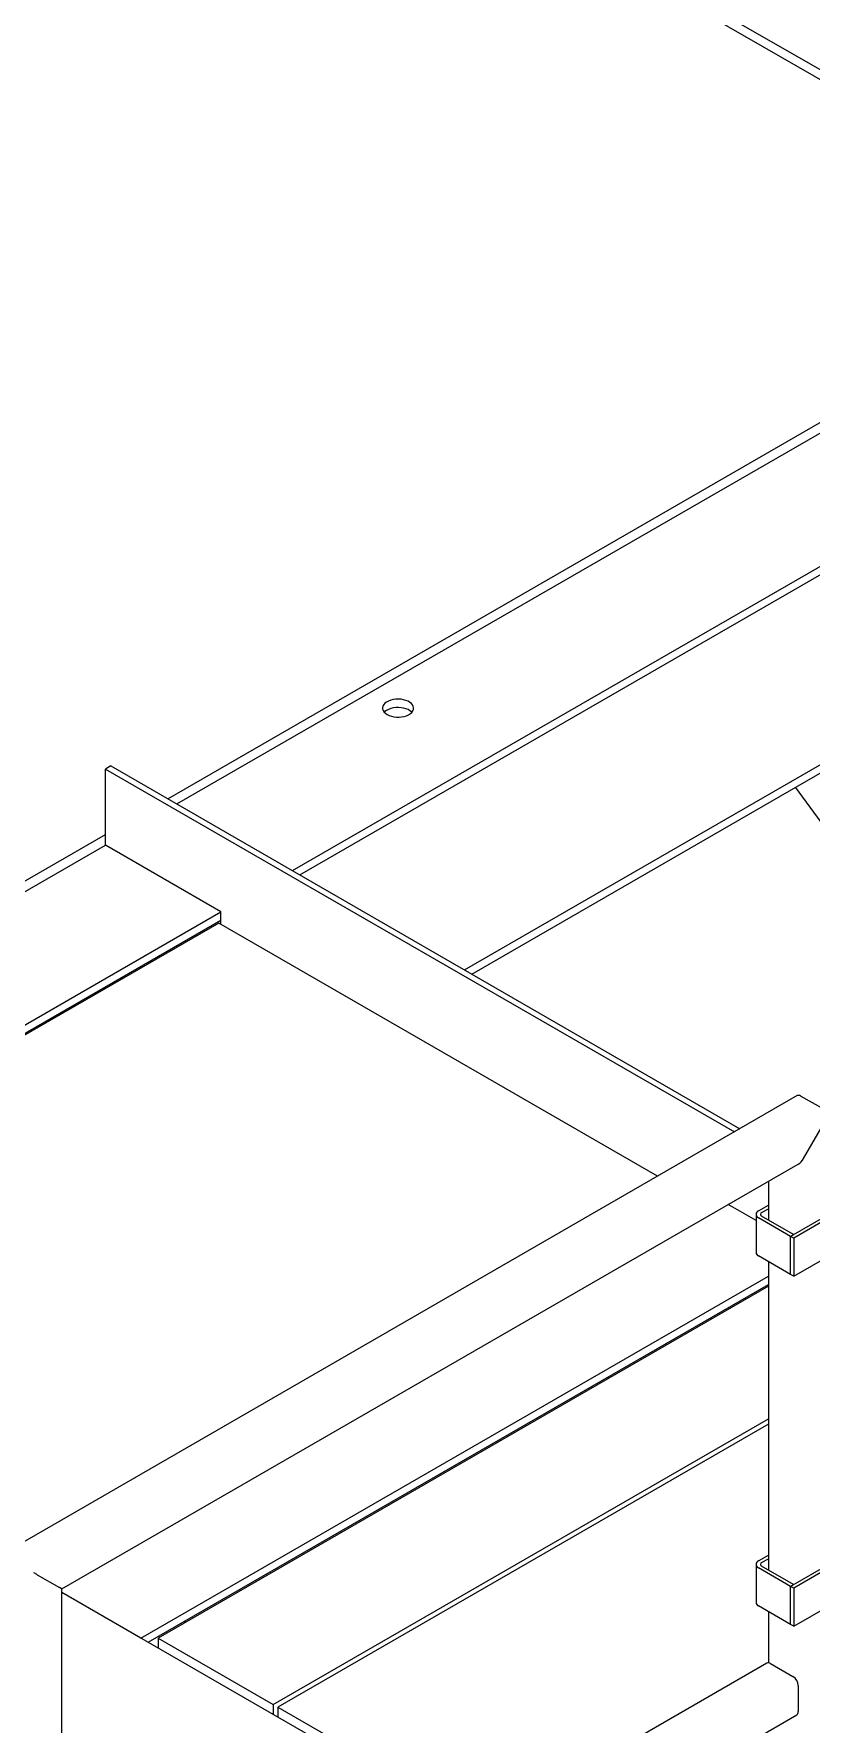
# Model space of a CAD drawing. Header units: millimetres. Extents: x 1293 to 41893, y 1011 to 26911.
# Drawn here: x 37997 to 38631, y 11269 to 12649 of the extents above; entities that cross this region are included whole.
import ezdxf

# ---------------------------------------------------------------- set-up
doc = ezdxf.new("R2010")
doc.units = ezdxf.units.MM
doc.header["$LTSCALE"] = 50
doc.layers.add('CLIP_BAR', color=5, linetype='Continuous')
doc.layers.add('PASILLOS', color=2, linetype='Continuous')

msp = doc.modelspace()

# ---------------------------------------------------------------- linework, layer by layer
at = {"color": 7, "linetype": 'Continuous', "lineweight": 25}
for p, q in [((39354.4080799, 12206.3524081), (36093.5396936, 14088.8116582)), ((38880.7601638, 12471.6194488), (38234.181723, 12844.8812375)), ((38106.1744551, 12024.4606373), (38880.7601638, 12471.6194488)), ((38113.6874647, 12020.1234692), (38895.3442411, 12471.3643213)), ((38207.980154, 11965.6894583), (38989.6369304, 12416.9303104)), ((38213.9080864, 11962.2673358), (38989.6369304, 12410.0860653)), ((38348.2745545, 11884.6992248), (39045.8533337, 12287.4028822)), ((38354.2024869, 11881.2771023), (39045.8533337, 12280.5586372)), ((38059.79717, 12051.2336741), (38055.3070419, 12048.6415783)), ((38059.79717, 12051.2336741), (38572.96347, 11754.9890749)), ((38055.3070419, 11986.4211685), (38055.3070419, 12048.6415783)), ((38055.3070419, 12048.6415783), (38568.4733419, 11752.3969791)), ((38748.1556071, 11856.3703051), (38618.3527896, 12033.7678262)), ((37508.6958224, 11679.5435643), (38055.3070419, 11995.0955047)), ((37509.1377641, 11671.1243557), (38055.3070419, 11986.4211685)), ((38149.5997312, 11931.9871576), (38055.3070419, 11986.4211685)), ((37603.4304534, 11616.6903448), (38149.5997312, 11931.9871576)), ((38149.5997312, 11921.863697), (38149.5997312, 11931.9871576)), ((37609.3583858, 11613.2682223), (38149.5997312, 11925.1429125)), ((38147.9026749, 11922.8433868), (37617.572589, 11616.6903448)), ((38134.9194908, 11915.3483541), (38133.7763555, 11916.0082721)), ((38505.8149231, 11716.2250439), (38147.9026749, 11922.8433868)), ((38068.597821, 11878.3815051), (38068.597821, 11877.0616691)), ((38586.1653384, 11679.9631971), (38563.4184608, 11693.09469)), ((38084.2630646, 11339.1115868), (38596.2076347, 11634.6508964)), ((38090.190997, 11335.6894643), (38596.2076347, 11627.8066513)), ((38596.2076347, 11626.4868152), (38098.4052002, 11339.1115868)), ((38549.4304322, 11600.8027471), (38549.4304322, 11599.4829111)), ((38192.1795802, 11284.9767895), (38596.2076347, 11518.2172207)), ((38596.2076347, 11513.8086169), (38195.9979569, 11282.7724876)), ((38357.3857128, 11181.4412381), (38019.7516241, 11376.3532487)), ((38084.2630646, 11339.1115868), (38019.7516241, 11376.3532487)), ((38120.7773552, 11352.026757), (38119.6342198, 11352.686675)), ((38098.4052002, 11339.1115868), (38192.1795802, 11284.9767895)), ((38098.4052002, 11339.1115868), (38098.4052002, 11330.9475057)), ((38192.1795802, 11284.9767895), (38192.1795802, 11276.8127084)), ((38195.9979569, 11282.7724876), (38364.4567806, 11185.5232787)), ((38195.9979569, 11282.7724876), (38195.9979569, 11274.6084065))]:
    msp.add_line(p, q, dxfattribs=at)
at = {"color": 7, "linetype": 'Continuous', "lineweight": 25, "flags": 128}
for points in [[(38285.0934113, 12093.214289), (38286.7402548, 12092.4127262), (38288.5980671, 12091.7833627), (38290.6134026, 12091.3443041), (38292.7282835, 12091.1081814), (38294.8818688, 12091.0817872), (38297.0122035, 12091.265881), (38299.0580019, 12091.6551667), (38300.96041, 12092.2384452), (38302.6646991, 12092.9989368), (38304.1218399, 12093.9147634), (38305.2899131, 12094.9595783), (38306.1353153, 12096.1033243), (38306.6337258, 12097.3130976), (38306.7708063, 12098.5540955), (38306.5426133, 12099.7906166), (38305.9557113, 12100.9870885), (38305.0269847, 12102.1090909), (38303.783151, 12103.1243457), (38302.2599931, 12104.003646), (38300.5013296, 12104.7216959), (38298.5577539, 12105.2578384), (38296.4851793, 12105.5966497), (38294.3432298, 12105.7283827), (38292.1935255, 12105.6492478), (38290.0979094, 12105.3615216), (38288.1166687, 12104.8734813), (38286.3068, 12104.199167), (38284.7203699, 12103.3579775), (38283.4030172, 12102.3741124), (38282.3926396, 12101.2758755), (38281.718304, 12100.0948612), (38281.3994096, 12098.8650452), (38281.4451306, 12097.6218069), (38281.8541516, 12096.4009121), (38282.6147058, 12095.2374837), (38283.7049135, 12094.1649915), (38285.0934113, 12093.214289)], [(38305.3053021, 12094.9763579), (38305.0269847, 12095.2648458), (38303.783151, 12096.2801006), (38302.2599931, 12097.1594009), (38300.5013296, 12097.8774508), (38298.5577539, 12098.4135934), (38296.4851793, 12098.7524046), (38294.3432298, 12098.8841377), (38292.1935255, 12098.8050028), (38290.0979094, 12098.5172765), (38288.1166687, 12098.0292362), (38286.3068, 12097.3549219), (38284.7203699, 12096.5137324), (38283.4030172, 12095.5298673), (38282.8420327, 12094.9763579)]]:
    msp.add_lwpolyline(points, dxfattribs=at)
at = {"layer": 'CLIP_BAR', "linetype": 'Continuous', "lineweight": 25}
for p, q in [((38704.1956005, 11718.9194457), (38614.3930393, 11667.0775306)), ((38706.6676458, 11717.4923643), (38616.8650846, 11665.6504492)), ((38588.2053397, 11687.8816503), (38596.2076347, 11692.5012769)), ((38586.1653384, 11685.0385091), (38586.1653384, 11653.9283041)), ((38614.3930393, 11667.0775306), (38588.2053397, 11682.1953678)), ((38590.6582931, 11686.4655904), (38596.2076347, 11689.6691571)), ((38616.8459927, 11668.4935905), (38590.6582931, 11683.6114277)), ((38614.3930393, 11667.0775306), (38616.8459927, 11668.4935905)), ((38614.3930393, 11635.9673257), (38614.3930393, 11667.0775306)), ((38616.8650846, 11665.6504492), (38614.3930393, 11667.0775306)), ((38616.8650846, 11665.6504492), (38616.8650846, 11634.5402443)), ((38614.3930393, 11635.9673257), (38588.2053397, 11651.0851629)), ((38616.8650846, 11634.5402443), (38665.3772427, 11662.5457171)), ((38616.8650846, 11634.5402443), (38614.3930393, 11635.9673257)), ((38704.1956005, 11433.1301615), (38614.3930393, 11381.2882464)), ((38706.6676458, 11431.7030802), (38616.8650846, 11379.8611651)), ((38588.2053397, 11402.0923661), (38596.2076347, 11406.7119927)), ((38590.6582931, 11400.6763063), (38596.2076347, 11403.879873)), ((38586.1653384, 11399.2492249), (38586.1653384, 11368.13902)), ((38614.3930393, 11381.2882464), (38588.2053397, 11396.4060836)), ((38616.8459927, 11382.7043063), (38590.6582931, 11397.8221435)), ((38614.3930393, 11381.2882464), (38616.8459927, 11382.7043063)), ((38614.3930393, 11350.1780415), (38614.3930393, 11381.2882464)), ((38616.8650846, 11379.8611651), (38614.3930393, 11381.2882464)), ((38616.8650846, 11379.8611651), (38616.8650846, 11348.7509601)), ((38616.8650846, 11348.7509601), (38665.3772427, 11376.7564329)), ((38614.3930393, 11350.1780415), (38588.2053397, 11365.2958787)), ((38616.8650846, 11348.7509601), (38614.3930393, 11350.1780415))]:
    msp.add_line(p, q, dxfattribs=at)
for centre, radius, start, end in [((38589.2844064, 11685.0385091), 3.0410257, 110.7834207994, 249.2165792006), ((38591.199918, 11685.0385091), 1.5264071, 110.7834207997, 249.2165792003), ((38589.6510218, 11654.275902), 3.5029721, 185.694799251, 245.6253417064), ((38589.2844064, 11399.2492249), 3.0410257, 110.7834207994, 249.2165792006), ((38591.199918, 11399.2492249), 1.5264071, 110.7834207992, 249.2165792008), ((38589.6510218, 11368.4866179), 3.5029721, 185.6947992511, 245.6253417064)]:
    msp.add_arc(centre, radius, start, end, dxfattribs=at)
at = {"layer": 'PASILLOS', "linetype": 'Continuous', "lineweight": 25}
for p, q in [((38619.7308663, 11781.9873181), (37971.8131654, 11407.9523909)), ((38622.7786186, 11781.685517), (38641.0983411, 11771.1097663)), ((38624.9338801, 11730.6688256), (38643.2536026, 11762.3995157)), ((38019.7516241, 11379.2425057), (38620.6228618, 11726.1180877)), ((38596.2076347, 11712.0234772), (38596.2076347, 11680.407861)), ((38596.2076347, 11646.4655363), (38596.2076347, 11394.6185768)), ((37999.6464245, 11390.8530004), (38017.966147, 11380.2738117)), ((38019.7516241, 10433.9042393), (38019.7516241, 11379.2425057)), ((38596.2076347, 11360.6762521), (38596.2076347, 11318.8633435)), ((38594.9453594, 11318.581503), (38019.7516241, 10986.5292275)), ((38597.9931117, 11318.2797019), (38616.3128342, 11307.7039512)), ((38620.6233571, 11300.2379065), (38620.6233571, 11279.0829672)), ((38021.0138993, 10930.8737551), (38619.3605865, 11276.2919452))]:
    msp.add_line(p, q, dxfattribs=at)
at = {"layer": 'PASILLOS', "linetype": 'Continuous', "lineweight": 25, "flags": 128}
msp.add_lwpolyline([(38019.7516241, 11379.2425057), (38019.6344912, 11379.3102477), (38019.2875937, 11379.5106472), (38018.7242628, 11379.8360029), (38017.966147, 11380.2738117)], dxfattribs=at)
at = {"layer": 'PASILLOS', "linetype": 'Continuous', "lineweight": 25}
for centre, radius, start, end in [((38620.991383, 11779.1768702), 3.0801818, 54.5327836208, 114.1567579503), ((38596.2074711, 11315.7871613), 3.0661492, 54.3824225248, 114.3071190464), ((38611.2646798, 11299.8120348), 9.3683621, 2.6054784855, 57.3945216601), ((38617.723578, 11278.7137688), 2.9231877, 304.0563508015, 7.255829592)]:
    msp.add_arc(centre, radius, start, end, dxfattribs=at)
for centre, major_axis, ratio, start_param, end_param in [((38620.6233571, 11733.1572375), (4.3106981, 7.4659436), 0.5773346305, 3.926950185, 4.7124296124), ((38620.6233571, 11733.1572375), (4.3106981, 7.4659436), 0.5773346305, 3.926950185, 4.7124296124), ((37995.3359016, 11393.3414123), (6.096, -3.5197179), 0.0000703729, 0.7854388005, 1.3090375706), ((37995.3359016, 11393.3414123), (6.096, -3.5197179), 0.0000703729, 0.7854387959, 1.3090375688), ((38013.6556241, 11382.7622236), (6.096, -3.5197179), 0.0000703729, 0.0000406279, 0.7854387937)]:
    msp.add_ellipse(centre, major_axis=major_axis, ratio=ratio, start_param=start_param, end_param=end_param, dxfattribs=at)

doc.saveas('drawing.dxf')
